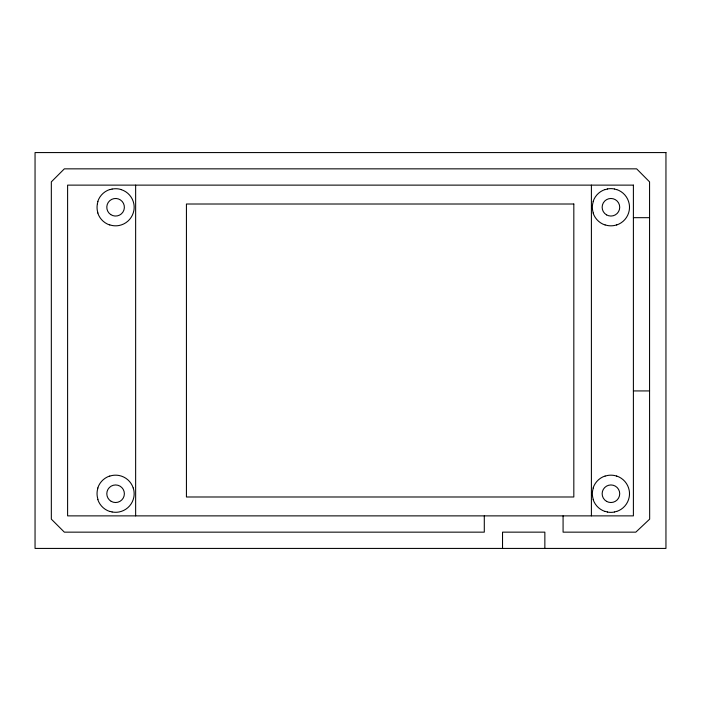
<?xml version="1.0" encoding="UTF-8"?>
<svg xmlns="http://www.w3.org/2000/svg" width="701" height="701" viewBox="0 0 701 701"><rect width="100%" height="100%" fill="white"/><g stroke="black" fill="none" stroke-linecap="round" stroke-linejoin="round"><path stroke-width="1.05" d="M97.36 203.754L97.947 201.502M97.947 487.975L97.36 490.236A18.533 18.533 0 0 0 97.404 497.237L97.947 499.498M593.291 201.502L592.704 203.754A18.638 18.638 0 0 0 592.704 210.764L593.291 213.025M593.291 487.975L592.704 490.236A18.638 18.638 0 0 0 592.704 497.246L593.291 499.498M109.829 189.62L112.09 189.033M605.173 189.62L607.434 189.033M616.696 224.907L614.435 225.485A18.638 18.638 0 0 1 607.425 225.494L605.173 224.907M109.829 476.093L112.09 475.506A18.638 18.638 0 0 1 119.091 475.506L121.352 476.093A18.533 18.533 0 0 1 133.225 488.019M605.173 476.093L607.434 475.506A18.638 18.638 0 0 1 614.435 475.506L616.696 476.093M616.696 511.38L614.435 511.967M633.397 217.678L649.564 217.678M633.397 390.93L649.564 390.93L649.661 519.134L635.816 532.155L563.078 532.155L563.078 515.875M614.435 189.033L616.696 189.62M607.434 511.967L605.173 511.38M112.09 511.967L109.829 511.38M121.352 189.62L119.091 189.033A18.533 18.533 0 0 0 112.125 189.077M109.829 224.907L112.09 225.485A18.638 18.638 0 0 0 119.091 225.494L121.352 224.907A18.533 18.533 0 0 0 133.225 213.016L133.821 210.764A18.638 18.638 0 0 0 133.821 203.754L133.234 201.502A18.533 18.533 0 0 0 121.343 189.664M97.947 213.025L97.36 210.764A18.533 18.533 0 0 1 97.404 203.798M133.234 487.975L133.821 490.236A18.638 18.638 0 0 1 133.821 497.246L133.234 499.498A18.533 18.533 0 0 1 121.343 511.38L119.091 511.967A18.533 18.533 0 0 1 112.125 511.958M649.564 390.93L649.564 181.866L636.648 168.845L64.352 168.845L51.331 181.866L51.331 519.134L64.352 532.155L484.295 532.155L484.295 515.875M591.399 185.125L591.399 515.875M544.852 548.427L544.852 532.147L502.529 532.147L502.529 548.427M135.644 185.125L135.644 515.875M109.733 224.986A18.638 18.638 0 0 1 97.781 213.034M97.781 201.485A18.638 18.638 0 0 1 109.733 189.533M109.733 511.467A18.638 18.638 0 0 1 97.781 499.515M97.781 487.966A18.638 18.638 0 0 1 109.733 476.014M616.626 224.986A18.638 18.638 0 0 0 628.578 213.034L629.165 210.764A18.638 18.638 0 0 0 629.165 203.754L628.578 201.502A18.638 18.638 0 0 0 616.626 189.533M605.077 224.986A18.638 18.638 0 0 1 593.125 213.034M593.125 201.485A18.638 18.638 0 0 1 605.077 189.533M607.346 188.955A18.638 18.638 0 0 1 614.356 188.955M616.626 511.467A18.638 18.638 0 0 0 628.578 499.515L629.165 497.237A18.638 18.638 0 0 0 629.165 490.236L628.578 487.975A18.638 18.638 0 0 0 616.626 476.014M614.356 512.045A18.638 18.638 0 0 1 607.346 512.045M605.077 511.467A18.638 18.638 0 0 1 593.125 499.515M593.125 487.966A18.638 18.638 0 0 1 605.077 476.014M665.95 152.573L35.05 152.573L35.05 548.427L665.95 548.427L665.95 152.573M633.397 185.125L67.603 185.125L67.603 515.875L633.397 515.875L633.397 185.125M573.821 204.009L186.431 204.009L186.431 496.991L573.821 496.991L573.821 204.009M110.723 214.585A8.789 8.789 0 0 0 124.357 207.811A8.789 8.789 0 0 0 111.678 199.391A8.789 8.789 0 0 0 110.723 214.585M111.196 501.346A8.789 8.789 0 0 0 124.375 493.741A8.789 8.789 0 0 0 111.196 486.126A8.789 8.789 0 0 0 111.196 501.346M606.54 214.874A8.789 8.789 0 0 0 619.719 207.259A8.789 8.789 0 0 0 606.54 199.654A8.789 8.789 0 0 0 606.54 214.874M606.54 501.346A8.789 8.789 0 0 0 619.719 493.741A8.789 8.789 0 0 0 606.54 486.126A8.789 8.789 0 0 0 606.54 501.346"/></g></svg>
